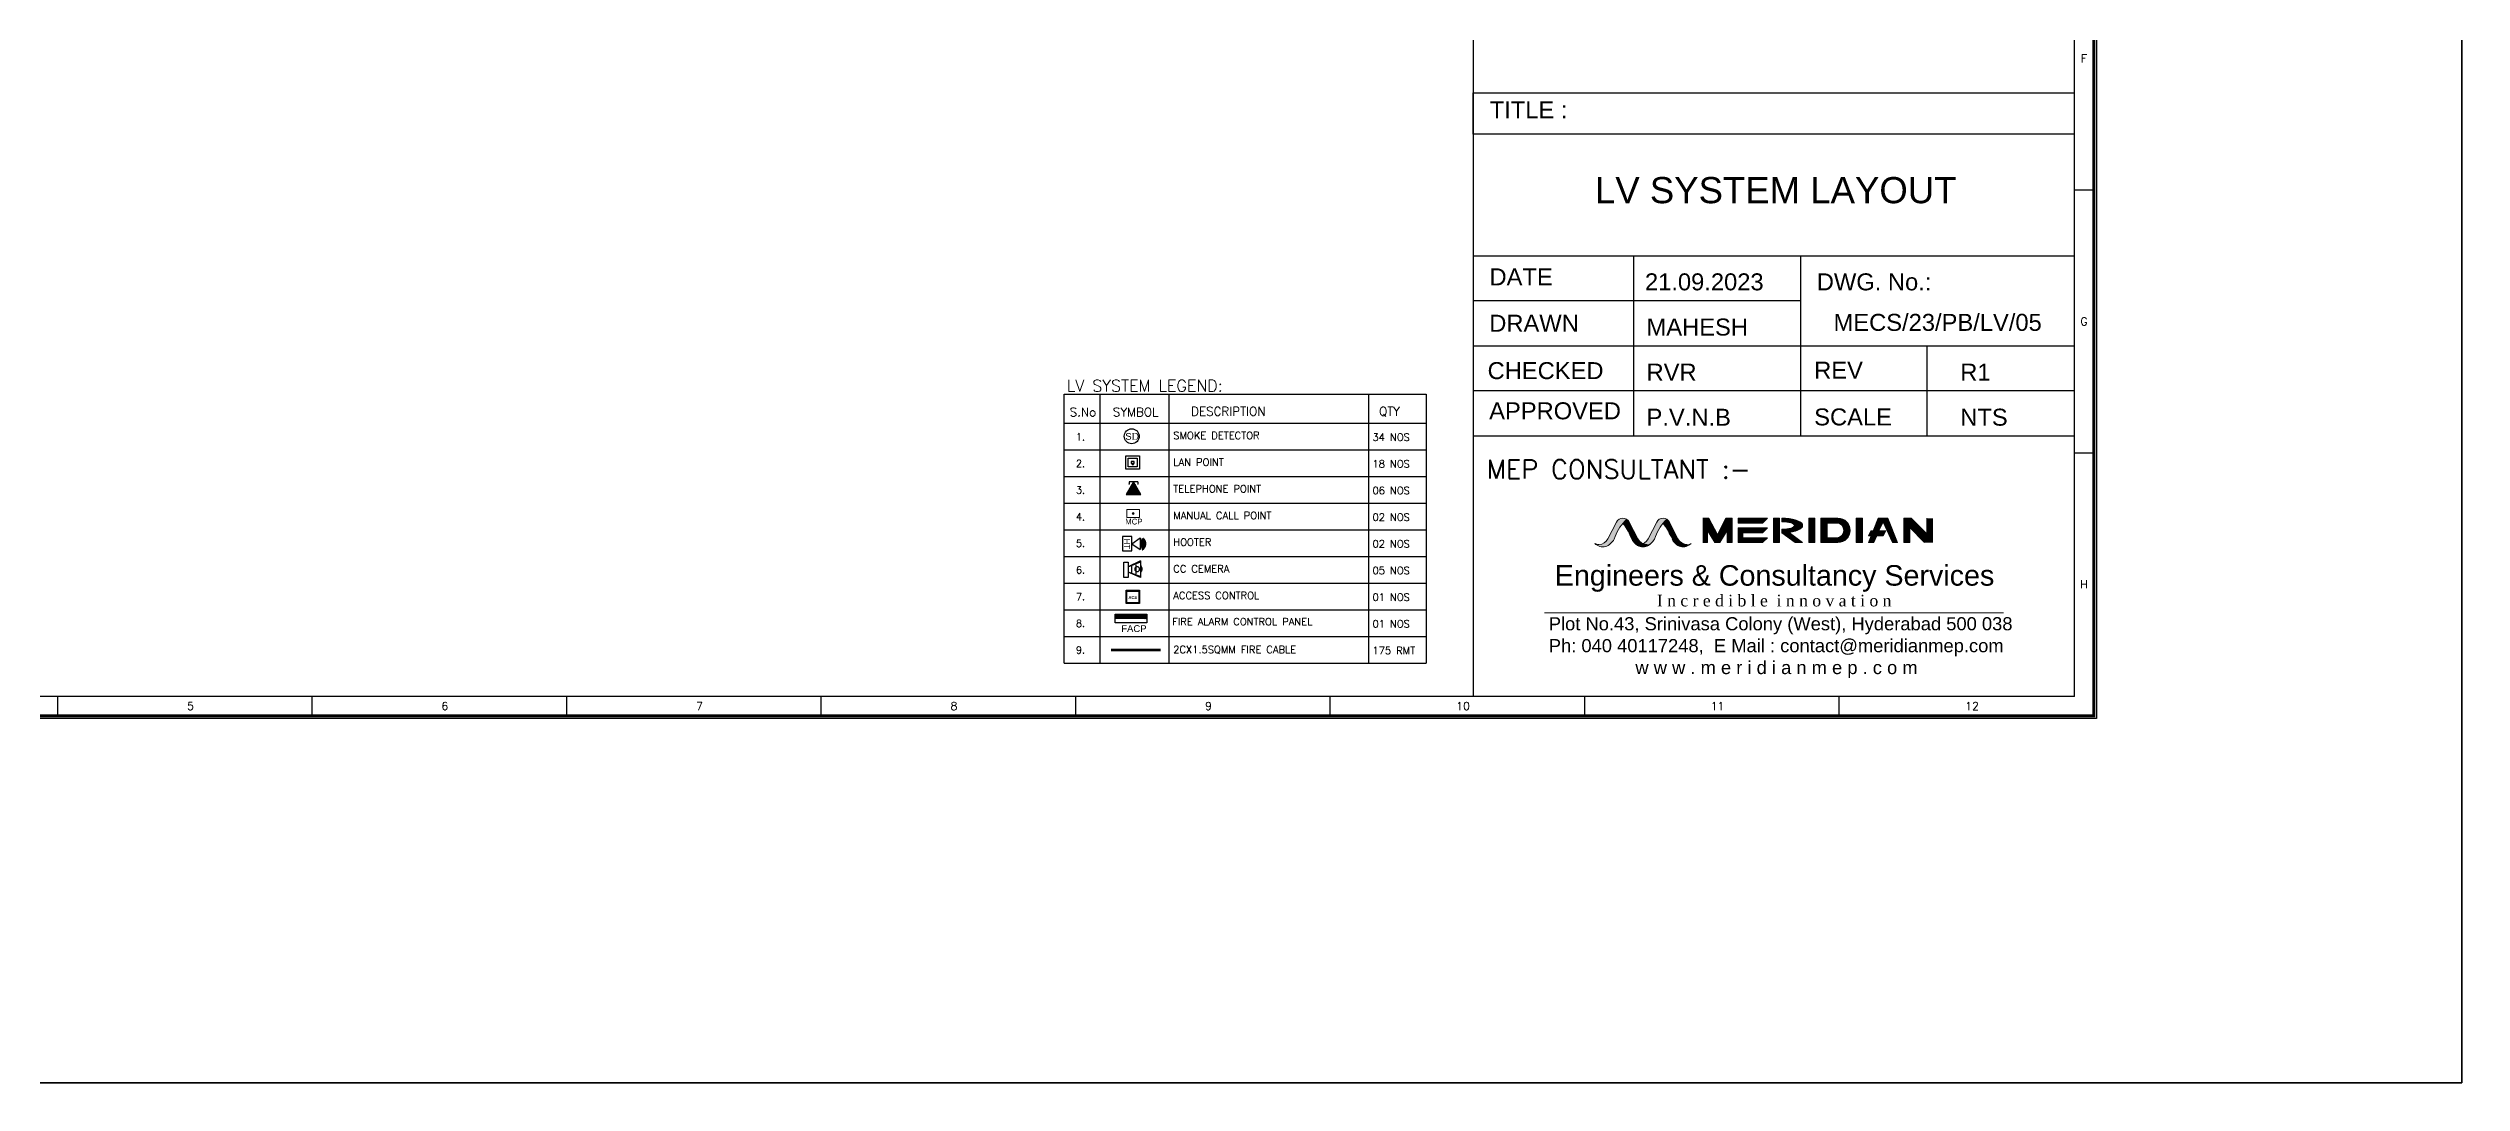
# Model space of a CAD drawing. Header units: millimetres. Extents: x 1327414 to 2139344, y -346496 to -91575.
# Drawn here: x 1819311 to 1860820, y -224422 to -206640 of the extents above; entities that cross this region are included whole.
import ezdxf
from ezdxf.enums import TextEntityAlignment as Align

# ---------------------------------------------------------------- set-up
doc = ezdxf.new("R2010")
doc.units = ezdxf.units.MM
doc.header["$LTSCALE"] = 600
doc.header["$MEASUREMENT"] = 0
for name, pattern in [('ACAD_ISO04W100', [30, 24, -3, 0, -3]), ('CONTINU', [0]), ('DASHED2', [0.375, 0.25, -0.125]), ('Hidden 2mm', [3, 2, -0.9999999999999999])]:
    doc.linetypes.add(name, pattern=pattern)
for name, color, linetype, lineweight in [('AHU-N Ducting', 30, 'Continuous', 0), ('axes', 40, 'ACAD_ISO04W100', 25), ('FA-BELOW SMOKE DERECTOR', 1, 'Continuous', 25), ('FA-FIRE ALARM CONTROL PANEL', 3, 'Continuous', 5), ('FA-FIRE ALARM CONTROL PANEL @ 500', 3, 'Continuous', 5), ('FA-MNUAL CALL POINT', 10, 'Continuous', 20), ('FA-MNUAL CALL POINT @ 1', 10, 'Continuous', 20), ('FA-ZONE-1 CABLE', 6, 'Continuous', 15), ('FURNITURE WALL', 8, 'Continuous', 0), ('P-Wall', 8, 'Continuous', 35)]:
    doc.layers.add(name, color=color, linetype=linetype, lineweight=lineweight)
doc.layers.add('AREA', color=193, linetype='Continuous', plot=False)
for name, color, linetype in [('ELE 6A SOCKET', 1, 'Continuous'), ('ELE-LIGHTING WIRRING', 7, 'Continuous'), ('ELE-TEL POINT', 4, 'Continuous'), ('ELE.LAN POINT', 3, 'Continuous'), ('FA-ELECTRONIC HOOTER', 6, 'Continuous'), ('LV-ACS', 30, 'Continuous'), ('LV.CC CEMARA', 66, 'Continuous'), ('TITLE', 7, 'Continuous')]:
    doc.layers.add(name, color=color, linetype=linetype)
doc.styles.add('ARIAL', font='arial.ttf')
doc.styles.add('IRFAN', font='romans.shx')
doc.styles.add('PDF Times New Roman', font='times.ttf')
doc.styles.add('ROMANS', font='romans.shx')
doc.styles.get("Standard").update_dxf_attribs({"font": 'stylu.ttf'})

# ---------------------------------------------------------------- blocks, each defined once
blk = doc.blocks.new('A$C66962185')
at = {"layer": 'TITLE'}
for q in [(360.7044688029871, -140930.6600881589), (2.142495829925183, -141176.0335827269)]:
    blk.add_line((360.7044688029871, -141176.0335827269), q, dxfattribs=at)
at = {"layer": 'TITLE', "color": 7}
for p, q in [((363, -141115.8379746834), (360.7044688029871, -141115.8379746834)), ((363, -141147.0835443037), (360.7044688029871, -141147.0835443037))]:
    blk.add_line(p, q, dxfattribs=at)
at = {"layer": 'TITLE', "color": 0}
for p, q in [((120.8979764219404, -141178.3291139239), (120.8979764219404, -141176.0335827269)), ((151.1607293692041, -141178.3291139239), (151.1607293692041, -141176.0335827269)), ((181.4234823164561, -141178.3291139239), (181.4234823164561, -141176.0335827269)), ((211.6862352637189, -141178.3291139239), (211.6862352637189, -141176.0335827269)), ((241.9489882109702, -141178.3291139239), (241.9489882109702, -141176.0335827269)), ((272.211741158233, -141178.3291139239), (272.211741158233, -141176.0335827269)), ((302.4744941054859, -141178.3291139239), (302.4744941054859, -141176.0335827269)), ((332.7372470527388, -141178.3291139239), (332.7372470527388, -141176.0335827269))]:
    blk.add_line(p, q, dxfattribs=at)
at = {"layer": 'TITLE', "color": 7, "const_width": 0.3550222037433294}
blk.add_lwpolyline([(363, -140928.3645569619), (363, -141178.3291139239), (0, -141178.3291139239), (0, -140928.3645569619)], close=True, dxfattribs=at)
at = {"layer": 'TITLE', "color": 7, "style": 'ROMANS'}
for s, p in [('F', (361.8279625197122, -141100.1904474917)), ('G', (361.8279625197122, -141131.436017112)), ('H', (361.8279625197122, -141162.6815867322))]:
    blk.add_text(s, height=0.9515322989103907, dxfattribs=at).set_placement(p, align=Align.MIDDLE)
at = {"layer": 'TITLE', "color": 0, "style": 'ROMANS'}
for s, p in [('5', (136.6746199735769, -141177.1468621627)), ('6', (166.9373729208397, -141177.1468621627)), ('7', (197.2001258680918, -141177.1468621627)), ('8', (227.4628788153447, -141177.1468621627)), ('9', (257.7256317626059, -141177.1468621627)), ('10', (287.9883847098687, -141177.1468621627)), ('11', (318.2511376571216, -141177.1468621627)), ('12', (348.5138906043745, -141177.1468621627))]:
    blk.add_text(s, height=0.9515322989103907, dxfattribs=at).set_placement(p, align=Align.MIDDLE)
blk = doc.blocks.new('MECS')
at = {"layer": 'AHU-N Ducting', "lineweight": 0}
for color, points in [(160, [(0.5134121462452396, 0.9090535810691411, -0.2553419212210949), (0.5145768996701445, 0.912287291370199, -0.04684726477479713), (0.5216573496010881, 0.9294547023055619, -0.0266540477767965), (0.5336342063745128, 0.9523017867876555, -0.06718534236503344), (0.5556565003610188, 0.9834757225398514, -0.02764109542233903), (0.5738745622465666, 1.003062886091293), (0.5766256133007953, 1.006020680794153, 0.1721363590096927), (0.5505140324168423, 1.011612092831704, 0.2473140975325899), (0.5199152673609156, 0.990002997602848), (0.4721895616269332, 0.8959762340672447, -0.01800133279282137), (0.4702329186293511, 0.8924425501871536, -0.0319182612438929), (0.4661593275680615, 0.8865579408482758, -0.1070633264031905), (0.4578792062891825, 0.878103115775042, -0.06872213656597184), (0.4448145115283366, 0.8700396566532579, -0.1100815216467921), (0.4328884929311516, 0.8662964673627914, -0.04816773781383483), (0.4221518354338086, 0.8652597410154012, -0.2553419212163173), (0.4220358712937212, 0.8652596211915509, -0.1055217205860978), (0.4103804133107057, 0.8664834367568037, -0.05287384099970888), (0.3991274403419439, 0.8701487347559893, 0.0505486080439634), (0.4093426809361326, 0.8618595423592463, 0.1587901785350478), (0.4483361824497781, 0.8512470793146013, 0.02557253404743324), (0.4549705379184891, 0.8519151542827459, 0.05690113489080228), (0.4703863626932994, 0.8580222609840502, 0.0761280745923816), (0.4928284065502248, 0.8754018488679505, 0.05635508372328828), (0.5070302214118503, 0.8948318576810209)]), (150, [(0.5738745622465666, 1.003062886091293), (0.5556565003610187, 0.9834757225398514, -0.08871706839119002), (0.5985678696283647, 0.909053581069051), (0.606061486380822, 0.89483185768066, 0.0908047400681293), (0.6258840872999482, 0.8691652436534564, 0.09462166198594976), (0.6465687088664405, 0.8652597410154012, 0.09762620718751994), (0.6678649370783271, 0.8694578930597028, -0.1798615287096684), (0.6391234390957357, 0.8959762340672447), (0.5913977333575124, 0.9900029976114197, 0.1368225701357631), (0.5768519750966854, 1.005880687949675, 0.004232813224578386)]), (160, [(0.7385117872205167, 0.909053581069051, -0.2553419212210942), (0.7396765406437975, 0.9122872913701989, -0.04684726481615809), (0.7467569905745608, 0.9294547023055619, -0.02665404768153145), (0.7587338473479852, 0.9523017867876555, -0.06718534234561138), (0.7807561413347619, 0.9834757225398514, -0.02764109536567368), (0.7989742032197685, 1.003062886091293), (0.8017252542742679, 1.006020680794153, 0.1721363590409367), (0.7756136733902246, 1.011612092831704, 0.2473140974765855), (0.745014908334659, 0.990002997602848), (0.6972892026003155, 0.8959762340672448, -0.01800133322272931), (0.6953325596030944, 0.8924425501871536, -0.03191826041987842), (0.6912589685412633, 0.8865579408482758, -0.1070633264490754), (0.682978847262655, 0.878103115775042, -0.06872213649296112), (0.6699141525020799, 0.8700396566532579, -0.1100815216296278), (0.6579881339048046, 0.8662964673627914, -0.04816773779806645), (0.6472514764075519, 0.8652597410154012, -0.255341921221943), (0.6471355122674645, 0.8652596211915509, -0.1055217205828272), (0.6354800542840878, 0.8664834367568037, -0.05287384108011227), (0.6242270813156874, 0.8701487347559893, 0.05054860803605642), (0.6344423219093345, 0.8618595423592463, 0.1587901785338139), (0.6734358234232507, 0.8512470793146013, 0.02557253404859524), (0.6800701788916007, 0.8519151542827459, 0.05690113471568396), (0.6954860036670426, 0.8580222609840502, 0.07612807450989625), (0.717928047523968, 0.8754018488679502, 0.05635508364209714), (0.7321298623846912, 0.8948318576810209)]), (150, [(0.7989742032197685, 1.003062886091293), (0.7807561413347619, 0.9834757225398514, -0.08282162458354507), (0.824217065318585, 0.9090771159288699), (0.8311611273545652, 0.89483185768066, 0.09080474013754147), (0.8509837282734207, 0.8691652436534564, 0.09462166197700475), (0.8716683498401837, 0.8652597410154012, 0.09762620721910173), (0.892964578051529, 0.8694578930597028, -0.1798615287170576), (0.8642230800689376, 0.8959762340672447), (0.8164973743309851, 0.9900029976114196, 0.1368225702393618), (0.8019516160670905, 1.005880687950846, 0.004232813225302674)]), (1, [(1.030236444528139, 0.9438043992806316), (1.071119814834754, 0.8756654487700585), (1.098384609470751, 0.8756654487700585), (1.139267979777095, 0.9438043992806316), (1.139267979777095, 0.8756654487700585), (1.166523559981414, 0.8756654487700585), (1.166523559981414, 1.011943349791295), (1.132454084726353, 1.011943349791295), (1.085966086906956, 0.9199812081284943), (1.037050339579422, 1.011943349791295), (1.002980864324091, 1.011943349791295), (1.002980864324091, 0.8756654487700585), (1.030236444528139, 0.8756654487700585)]), (251, [(1.200593035236746, 1.011943349791295), (1.200593035236746, 0.9846877695869755), (1.336870936257982, 0.9846877695869755), (1.364126516462392, 1.011943349791295)]), (251, [(1.200593035236746, 0.9574321893827462), (1.200593035236746, 0.8756654487700585), (1.336870936257982, 0.8756654487700585), (1.364126516462392, 0.9029210289742877), (1.227848615441156, 0.9029210289742877), (1.227848615441156, 0.930176609178517), (1.336870936257982, 0.930176609178517), (1.364126516462392, 0.9574321893827462)]), (251, [(1.398195991717182, 0.8756654487700585), (1.432265466973055, 0.8756654487700585), (1.432265466973055, 1.011943349791295), (1.398195991717182, 1.011943349791295)]), (251, [(1.629868423453673, 1.011943349791295), (1.59579894819807, 1.011943349791295), (1.59579894819807, 0.8756654487700585), (1.629868423453673, 0.8756654487700585)]), (251, [(1.895610330445043, 1.011943349791295), (1.861540855189982, 1.011943349791295), (1.861540855189982, 0.8756654487700585), (1.895610330445043, 0.8756654487700585)]), (251, [(2.011446546313153, 0.99036134481426), (2.063858128663246, 0.8756654487700585), (2.093213286926021, 0.8756654487700585), (2.038702126517292, 1.011943349791295), (1.984190966108743, 1.011943349791295), (1.955601567173546, 0.9404698524534832), (1.988648066588688, 0.9404698524534832)]), (251, [(2.161352237436324, 0.9589543396937112), (2.243118978049192, 0.8756654487700585), (2.290816243406638, 0.8756654487700585), (2.290816243406638, 1.011943349791295), (2.256746768151036, 1.011943349791295), (2.256746768151036, 0.9240548263224531), (2.168166132487245, 1.011943349791295), (2.127282762180992, 1.011943349791295), (2.127282762180992, 0.8756654487700585), (2.161352237436324, 0.8756654487700585)]), (160, [(0.6891611652876872, 0.8652597410154012, -0.0976262072296877), (0.6678649370783271, 0.869457893059793, -0.09762620719819055), (0.6465687088664405, 0.8652597410154012, -0.09462166198179565), (0.6258840872999482, 0.8691652436534564, 0.08724935658190835), (0.6523345167657667, 0.8526558393570214, 0.254459848768571), (0.7121855603806347, 0.8701487347559893, -0.1060441435256518)]), (150, [(0.9142608062611598, 0.8652597410154012, -0.09762620721835909), (0.892964578051529, 0.8694578930597028, -0.09762620723901515), (0.8716683498401837, 0.8652597410154012, -0.09462166196312137), (0.85098372827315, 0.8691652436534564, 0.08724935651290076), (0.8774341577386077, 0.8526558393570214, 0.2544598487684749), (0.9372852013538366, 0.8701487347559893, -0.1060441435228862)]), (251, [(2.011446546313153, 0.9132142722493442), (2.027431130986065, 0.9404698524534832), (1.94330759580249, 0.9404698524534832), (1.929679805700646, 0.9132142722493442)]), (251, [(1.976193322036766, 0.9132142722493442), (1.944699335091728, 0.9132142722493442), (1.929679805700646, 0.8756654487700585), (1.95903496396306, 0.8756654487699682)])]:
    blk.add_hatch(color=color, dxfattribs=at).paths.add_polyline_path(points)
h = blk.add_hatch(color=251, dxfattribs=at)
edge = h.paths.add_edge_path()
edge.add_ellipse((1.445893257074899, 0.9710599794848609), major_axis=(-0.1158362158680351, 0), ratio=0.3529411764705883, start_angle=110.1798157566864, end_angle=270)
edge.add_line((1.445893257074899, 1.011943349791295), (1.445893257074899, 0.9915016646380779))
edge.add_ellipse((1.445893257074899, 0.9710599794848609), major_axis=(-0.07012065025681041, 0), ratio=0.2915216142222994, start_angle=90, end_angle=270, ccw=False)
edge.add_line((1.445893257074899, 0.9506182943317341), (1.445893257074899, 0.930176609178517))
edge.add_line((1.445893257074899, 0.930176609178517), (1.518865497210324, 0.8756654487699682))
edge.add_line((1.518865497210324, 0.8756654487700585), (1.561729472942829, 0.8756654487700585))
edge.add_line((1.561729472943099, 0.8756654487700585), (1.485852994268342, 0.9326862509446157))
h = blk.add_hatch(color=251, dxfattribs=at)
h.paths.add_polyline_path([(1.663937898709004, 0.8756654487700585), (1.759332429423987, 0.8756654487700586, 1.000000000016551), (1.759332429423987, 1.011943349791295), (1.663937898709004, 1.011943349791295)])
h.paths.add_polyline_path([(1.698007373964065, 0.9846877695869755), (1.751107687934599, 0.9846877695869753, -0.9999999999691073), (1.751107687934599, 0.9029210289742877), (1.698007373964065, 0.9029210289742877)], flags=16)
at = {"layer": 'AHU-N Ducting', "color": 160, "lineweight": 0}
for p, q in [((0.4721895616269332, 0.8959762340671544, -0.004746985392664118), (0.5199152673651564, 0.9900029976114196, -0.004746985392664118)), ((0.6972892026003155, 0.8959762340671544, -0.004746985392664118), (0.7450149083391703, 0.9900029976114196, -0.004746985392664118)), ((0.5070302214118503, 0.8948318576810209, -0.004746985392664118), (0.5134121462455102, 0.909053581069051, -0.004746985392664118)), ((0.7321298623846912, 0.8948318576810209, -0.004746985392664118), (0.7385117872186219, 0.909053581069051, -0.004746985392664118))]:
    blk.add_line(p, q, dxfattribs=at)
at = {"layer": 'AHU-N Ducting', "color": 150, "lineweight": 0}
for p, q in [((0.6391234390957357, 0.8959762340671544, -0.004746985392664118), (0.5913977333575124, 0.9900029976114196, -0.004746985392664118)), ((0.8642230800689376, 0.8959762340671544, -0.004746985392664118), (0.8164973743309851, 0.9900029976114196, -0.004746985392664118)), ((0.6060614863808219, 0.8948318576810209, -0.004746985392664118), (0.5985678696283647, 0.909053581069051, -0.004746985392664118))]:
    blk.add_line(p, q, dxfattribs=at)
at = {"layer": 'AHU-N Ducting', "color": 1, "lineweight": 0}
for p, q in [((1.002980864324091, 1.011943349791205, -0.004746985392664118), (1.037050339579422, 1.011943349791205, -0.004746985392664118)), ((1.037050339579422, 1.011943349791205, -0.004746985392664118), (1.085966086906956, 0.919981208128404, -0.004746985392664118)), ((1.132454084726353, 1.011943349791205, -0.004746985392664118), (1.085966086906956, 0.919981208128404, -0.004746985392664118)), ((1.166523559981414, 1.011943349791205, -0.004746985392664118), (1.132454084726353, 1.011943349791205, -0.004746985392664118)), ((1.134267582426063, 1.011943349791205, -0.004746985392664118), (1.161523162629841, 1.011943349791205, -0.004746985392664118)), ((1.166523559981414, 0.8756654487700585, -0.004746985392664118), (1.166523559981414, 1.011943349791205, -0.004746985392664118)), ((1.030236444528139, 0.8756654487700585, -0.004746985392664118), (1.002980864324091, 0.8756654487700585, -0.004746985392664118)), ((1.030236444528139, 0.9438043992806316, -0.004746985392664118), (1.071119814834754, 0.8756654487700585, -0.004746985392664118)), ((1.030236444528139, 0.8756654487700585, -0.004746985392664118), (1.030236444528139, 0.9438043992806316, -0.004746985392664118)), ((1.030236444528139, 0.8756654487700585, -0.004746985392664118), (1.030236444528139, 0.9438043992806316, -0.004746985392664118)), ((1.071119814834754, 0.8756654487700585, -0.004746985392664118), (1.098384609470751, 0.8756654487700585, -0.004746985392664118)), ((1.139267979777095, 0.9438043992806316, -0.004746985392664118), (1.098384609470751, 0.8756654487700585, -0.004746985392664118)), ((1.139267979777095, 0.8756654487700585, -0.004746985392664118), (1.139267979777095, 0.9438043992806316, -0.004746985392664118)), ((1.139267979777095, 0.8756654487700585, -0.004746985392664118), (1.139267979777095, 0.9438043992806316, -0.004746985392664118)), ((1.139267979777095, 0.8756654487700585, -0.004746985392664118), (1.166523559981414, 0.8756654487700585, -0.004746985392664118))]:
    blk.add_line(p, q, dxfattribs=at)
at = {"layer": 'AHU-N Ducting', "color": 251, "lineweight": 0}
for p, q in [((1.200593035236746, 1.011943349791205, -0.004746985392664118), (1.364126516462392, 1.011943349791205, -0.004746985392664118)), ((1.200593035236746, 0.9846877695869755, -0.004746985392664118), (1.200593035236746, 1.011943349791205, -0.004746985392664118)), ((1.200593035236746, 0.9846877695869755, -0.004746985392664118), (1.336870936257982, 0.9846877695869755, -0.004746985392664118)), ((1.200593035236746, 0.9574321893827462, -0.004746985392664118), (1.364126516462392, 0.9574321893827462, -0.004746985392664118)), ((1.200593035236746, 0.8756654487700585, -0.004746985392664118), (1.200593035236746, 0.9574321893827462, -0.004746985392664118)), ((1.336870936257982, 0.9846877695869755, -0.004746985392664118), (1.364126516462392, 1.011943349791205, -0.004746985392664118)), ((1.336870936257982, 0.930176609178517, -0.004746985392664118), (1.364126516462392, 0.9574321893827462, -0.004746985392664118)), ((1.398195991717182, 1.011943349791205, -0.004746985392664118), (1.432265466973055, 1.011943349791205, -0.004746985392664118)), ((1.398195991717182, 1.011943349791205, -0.004746985392664118), (1.398195991717182, 0.8756654487700585, -0.004746985392664118)), ((1.432265466973055, 1.011943349791205, -0.004746985392664118), (1.432265466973055, 0.8756654487700585, -0.004746985392664118)), ((1.445893257074899, 1.011943349791205, -0.004746985392664118), (1.445893257074899, 0.9915016646380779, -0.004746985392664118)), ((1.445893257074899, 0.930176609178517, -0.004746985392664118), (1.445893257074899, 0.9506182943317341, -0.004746985392664118)), ((1.59579894819807, 1.011943349791205, -0.004746985392664118), (1.629868423453673, 1.011943349791205, -0.004746985392664118)), ((1.59579894819807, 0.8756654487700585, -0.004746985392664118), (1.59579894819807, 1.011943349791205, -0.004746985392664118)), ((1.629868423453673, 1.011943349791205, -0.004746985392664118), (1.629868423453673, 0.8756654487700585, -0.004746985392664118)), ((1.663937898709004, 1.011943349791205, -0.004746985392664118), (1.759332429423987, 1.011943349791205, -0.004746985392664118)), ((1.663937898709004, 1.011943349791205, -0.004746985392664118), (1.663937898709004, 0.8756654487700585, -0.004746985392664118)), ((1.698007373964065, 0.9846877695869755, -0.004746985392664118), (1.751107687934599, 0.9846877695869755, -0.004746985392664118)), ((1.698007373964065, 0.9846877695869755, -0.004746985392664118), (1.698007373964065, 0.9029210289742877, -0.004746985392664118)), ((1.861540855189982, 1.011943349791205, -0.004746985392664118), (1.895610330445043, 1.011943349791205, -0.004746985392664118)), ((1.861540855189982, 0.8756654487700585, -0.004746985392664118), (1.861540855189982, 1.011943349791205, -0.004746985392664118)), ((1.895610330445043, 1.011943349791205, -0.004746985392664118), (1.895610330445043, 0.8756654487700585, -0.004746985392664118)), ((1.955601567173546, 0.9404698524534832, -0.004746985392664118), (1.984190966108743, 1.011943349791205, -0.004746985392664118)), ((1.984190966108743, 1.011943349791205, -0.004746985392664118), (2.038702126517292, 1.011943349791205, -0.004746985392664118)), ((1.988648066588688, 0.9404698524534832, -0.004746985392664118), (2.011446546313153, 0.9903613448141697, -0.004746985392664118)), ((2.063858128663246, 0.8756654487700585, -0.004746985392664118), (2.011446546313153, 0.9903613448141697, -0.004746985392664118)), ((2.093213286926021, 0.8756654487700585, -0.004746985392664118), (2.038702126517292, 1.011943349791205, -0.004746985392664118)), ((2.127282762180992, 1.011943349791205, -0.004746985392664118), (2.168166132487245, 1.011943349791205, -0.004746985392664118)), ((2.127282762180992, 0.8756654487700585, -0.004746985392664118), (2.127282762180992, 1.011943349791205, -0.004746985392664118)), ((2.243118978049192, 0.8756654487700585, -0.004746985392664118), (2.161352237436324, 0.9589543396937112, -0.004746985392664118)), ((2.161352237436324, 0.8756654487700585, -0.004746985392664118), (2.161352237436324, 0.9589543396937112, -0.004746985392664118)), ((2.168166132487245, 1.011943349791205, -0.004746985392664118), (2.256746768151036, 0.9240548263223628, -0.004746985392664118)), ((2.256746768151036, 0.9240548263223628, -0.004746985392664118), (2.256746768151036, 1.011943349791205, -0.004746985392664118)), ((1.200593035236746, 0.8756654487700585, -0.004746985392664118), (1.336870936257982, 0.8756654487700585, -0.004746985392664118)), ((1.227848615441156, 0.930176609178517, -0.004746985392664118), (1.336870936257982, 0.930176609178517, -0.004746985392664118)), ((1.227848615441156, 0.9029210289742877, -0.004746985392664118), (1.227848615441156, 0.930176609178517, -0.004746985392664118)), ((1.227848615441156, 0.9029210289742877, -0.004746985392664118), (1.364126516462392, 0.9029210289742877, -0.004746985392664118)), ((1.336870936257982, 0.8756654487700585, -0.004746985392664118), (1.364126516462392, 0.9029210289742877, -0.004746985392664118)), ((1.398195991717182, 0.8756654487700585, -0.004746985392664118), (1.432265466973055, 0.8756654487700585, -0.004746985392664118)), ((1.445893257074899, 0.930176609178517, -0.004746985392664118), (1.518865497210324, 0.8756654487700585, -0.004746985392664118)), ((1.485852994268342, 0.9326862509445254, -0.004746985392664118), (1.561729472943099, 0.8756654487700585, -0.004746985392664118)), ((1.518865497210324, 0.8756654487700585, -0.004746985392664118), (1.561729472943099, 0.8756654487700585, -0.004746985392664118)), ((1.59579894819807, 0.8756654487700585, -0.004746985392664118), (1.629868423453673, 0.8756654487700585, -0.004746985392664118)), ((1.663937898709004, 0.8756654487700585, -0.004746985392664118), (1.759332429423987, 0.8756654487700585, -0.004746985392664118)), ((1.698007373964065, 0.9029210289742877, -0.004746985392664118), (1.751107687934599, 0.9029210289742877, -0.004746985392664118)), ((1.861540855189982, 0.8756654487700585, -0.004746985392664118), (1.895610330445043, 0.8756654487700585, -0.004746985392664118)), ((1.929679805700646, 0.913214272249254, -0.004746985392664118), (1.94330759580249, 0.9404698524534832, -0.004746985392664118)), ((2.011446546313153, 0.913214272249254, -0.004746985392664118), (1.929679805700646, 0.913214272249254, -0.004746985392664118)), ((1.929679805700646, 0.8756654487700585, -0.004746985392664118), (1.944699335091728, 0.913214272249254, -0.004746985392664118)), ((1.95903496396306, 0.8756654487700585, -0.004746985392664118), (1.929679805700646, 0.8756654487700585, -0.004746985392664118)), ((2.027431130986065, 0.9404698524534832, -0.004746985392664118), (1.94330759580249, 0.9404698524534832, -0.004746985392664118)), ((1.95903496396306, 0.8756654487700585, -0.004746985392664118), (1.976193322036766, 0.913214272249254, -0.004746985392664118)), ((2.027431130986065, 0.9404698524534832, -0.004746985392664118), (2.011446546313153, 0.913214272249254, -0.004746985392664118)), ((2.063858128663246, 0.8756654487700585, -0.004746985392664118), (2.093213286926021, 0.8756654487700585, -0.004746985392664118)), ((2.127282762180992, 0.8756654487700585, -0.004746985392664118), (2.161352237436324, 0.8756654487700585, -0.004746985392664118))]:
    blk.add_line(p, q, dxfattribs=at)
at = {"layer": 'AHU-N Ducting', "color": 251, "lineweight": 0, "ltscale": 0.85}
blk.add_line((0.1165964656020151, 0.4833313661174543, -0.006142948281450891), (2.68551955399356, 0.4833313661174543, -0.006142948281450891), dxfattribs=at)
at = {"layer": 'AHU-N Ducting', "color": 160, "lineweight": 0}
for centre, radius, start, end in [((0.7417863587136924, 0.8286218616061071, -0.004746985392664118), 0.2421240227987888, 132.9373247437187, 160.5981108453346), ((0.5556565003610187, 0.9718616141967287, -0.004746985392664118), 0.04008173559447583, 90, 153.0887549731676), ((0.5556565003610187, 0.9718616141967287, -0.004746985392664118), 0.04008173559447583, 26.91124502665905, 90), ((0.9668859996868943, 0.8286218616061071, -0.004746985392664118), 0.2421240227987888, 132.9373247436885, 160.5981108453417), ((0.7807561413347619, 0.9718616141967287, -0.004746985392664118), 0.04008173559447583, 90, 153.0887549740909), ((0.7807561413347619, 0.9718616141967287, -0.004746985392664118), 0.04008173559447583, 26.9112450267741, 90), ((0.4451264544360147, 0.9163969157858594, -0.004746985392664118), 0.06522885516514892, 225.1547600332335, 282.2607170516237), ((0.4220358712937212, 0.9213740510237451, -0.004746985392664118), 0.05611442983226616, 245.9053689520779, 270.1184055559717), ((0.4221518354329064, 0.9213741708475954, -0.004746985392664118), 0.05611442983226616, 270, 333.0887549734891), ((0.4248646360879693, 0.9399832544318715, -0.004746985392664118), 0.0937541041238935, 291.3377566141106, 331.210451532663), ((0.6860544255190815, 0.9361233508373039, -0.004746985392664118), 0.09002142922125515, 207.3022954123794, 248.0018617736689), ((0.670226095409397, 0.9163969157858594, -0.004746985392664118), 0.06522885516514892, 225.1547600329532, 282.2607170509705), ((0.6471355122674645, 0.9213740510237451, -0.004746985392664118), 0.05611442983226616, 245.9053689516664, 270.1184055552347), ((0.6472514764061083, 0.9213741708475954, -0.004746985392664118), 0.05611442983226616, 270, 333.0887549734892), ((0.6661865462871954, 0.9163969157858594, -0.004746985392664118), 0.06522885516514892, 257.8079966377897, 314.8452399662061), ((0.6890452011507577, 0.9213740510237451, -0.004746985392664118), 0.05611442983226616, 245.9053689520779, 270.1184055559717), ((0.6499642770614419, 0.9399832544318715, -0.004746985392664118), 0.0937541041238935, 291.3377566141106, 331.2104515326365)]:
    blk.add_arc(centre, radius, start, end, dxfattribs=at)
at = {"layer": 'AHU-N Ducting', "color": 150, "lineweight": 0}
for centre, radius, start, end in [((0.3690451605166651, 0.8262944286522125, -0.004746985392664118), 0.2439871949649071, 19.82781570482793, 40.10717689340409), ((0.5794150909876963, 0.815966263139685, -0.004746985392664118), 0.2619115070846747, 20.82439840783155, 39.75939779118104), ((0.6464527447271652, 0.9213740510237451, -0.004746985392664118), 0.05611442983226616, 248.4970917656522, 270.1184055559715), ((0.6891611652900331, 0.9252262753390927, -0.004746985392664118), 0.0599665343237634, 206.9112450265108, 270), ((0.6891611652900331, 0.9213741708475954, -0.004746985392664118), 0.05611442983226616, 206.9112450267169, 270), ((0.6891611652900331, 0.9213741708475954, -0.004746985392664118), 0.05611442983226616, 206.9112450267169, 270), ((0.6465687088664405, 0.9213741708475954, -0.004746985392664118), 0.05611442983226616, 270, 292.3036001438938), ((0.9111540664921931, 0.9361233508373039, -0.004746985392664118), 0.09002142922125515, 207.3022954123795, 248.0018617736689), ((0.8715523857009084, 0.9213740510237451, -0.004746985392664118), 0.05611442983226616, 248.4970917649847, 270.1184055553267), ((0.9142608062634155, 0.9213741708475954, -0.004746985392664118), 0.05611442983226616, 206.9112450265108, 270), ((0.8716683498392815, 0.9213741708475954, -0.004746985392664118), 0.05611442983226616, 270, 292.3036001446803), ((0.8912861872601268, 0.9163969157858594, -0.004746985392664118), 0.06522885516514892, 257.7392829491069, 314.8452399670468), ((0.9141448421242304, 0.9213740510237451, -0.004746985392664118), 0.05611442983226616, 245.9053689520778, 270.1184055558794)]:
    blk.add_arc(centre, radius, start, end, dxfattribs=at)
at = {"layer": 'AHU-N Ducting', "color": 251, "lineweight": 0}
for centre, radius in [((1.751107687934599, 0.9438043992806316, -0.004746985392664118), 0.04088337030636534), ((1.759332429423987, 0.9438043992806316, -0.004746985392664118), 0.0681389505106089)]:
    blk.add_arc(centre, radius, 270, 90, dxfattribs=at)
for major_axis, ratio, start_param in [((-0.1158362158680351, 0), 0.3529411764705883, 1.923000554194905), ((-0.07012065025681041, 0), 0.2915216142222994, 1.570796326794897)]:
    blk.add_ellipse((1.445893257074899, 0.9710599794848609, -0.004746985392664118), major_axis=major_axis, ratio=ratio, start_param=start_param, end_param=4.71238898038469, dxfattribs=at)
at = {"layer": 'AHU-N Ducting', "color": 251, "lineweight": 0, "attachment_point": 1, "style": 'ARIAL'}
for s, insert, char_height, width in [('{\\C1;Engineers & Consultancy Services \\P}', (0.1749155116136762, 0.7493232539108021, -0.01458950216844587), 0.11475, 24.25437425909253), ('{\\C252;Plot No.43, Srinivasa Colony (West), Hyderabad 500 038\\PPh: 040 40117248,  E Mail : contact@meridianmep.com\\P                 w w w . m e r i d i a n m e p . c o m }', (0.14136276644183, 0.4583226879356062, -0.006142948281450891), 0.07344, 2.63264250269352)]:
    blk.add_mtext(s, dxfattribs=dict(at, insert=insert, char_height=char_height, width=width))
at = {"layer": 'AHU-N Ducting', "color": 251, "lineweight": 0, "ltscale": 0.85, "insert": (1.402428089641869, 0.5507002547054753, -0.005528653453305802), "char_height": 0.0651762882177883, "attachment_point": 5, "line_spacing_factor": 0.6, "style": 'ARIAL'}
blk.add_mtext('{\\FBatang|c0;\\C5;I n c r e d i b l e  i n n o v a t i o n\\P}', dxfattribs=at)
blk = doc.blocks.new('CC CEMARA')
at = {"layer": 'LV.CC CEMARA', "linetype": 'ByBlock'}
for p, q in [((94.46251504224256, -242.415089957909), (18.62957814503989, -67.0943982420522)), ((18.62957814503989, -67.0943982420522), (104.1973726005508, -230.624335005873)), ((46.74365773457794, -104.4754584725752), (105.3126218521993, -34.88648946363901)), ((239.6186408663575, -66.60354884771823), (64.72645494681865, -12.17058189840191)), ((232.1129528157517, -75.69435762808644), (64.72645494681865, -12.17058189840191)), ((81.33825720324921, -159.1077273346436), (162.7612330057004, -62.36466511712842)), ((94.46251504224256, -242.415089957909), (239.6186408663575, -66.60354884771823))]:
    blk.add_line(p, q, dxfattribs=at)
blk.add_lwpolyline([(110.8233317484119, 42.75323444445166), (66.39680633619582, 79.74389545066424), (-66.39680633619582, -79.74389545066424), (-21.97028092529081, -116.7345564567349)], close=True, dxfattribs=at)
blk.add_circle((133.4886650341855, -123.4844854021767), 32.92914628875568, dxfattribs=at)
blk.add_arc((131.560165151925, -123.5689404851928), 66.6510920677135, 275.3702308638028, 5.541237239688783, dxfattribs=at)
blk = doc.blocks.new('SMOKE DETECTOR')
at = {"layer": 'FA-BELOW SMOKE DERECTOR', "color": 7}
blk.add_circle((931028.7306233168, -118293.8702529273), 166.0108993562608, dxfattribs=at)
at = {"layer": 'FA-BELOW SMOKE DERECTOR', "insert": (930887.0836242564, -118372.9609814075), "char_height": 150, "attachment_point": 7, "style": 'PDF Times New Roman'}
blk.add_mtext('{\\fArial|b0|i0|c0|p34;S}D', dxfattribs=at)
blk = doc.blocks.new('tel')
at = {"layer": 'ELE-TEL POINT', "ltscale": 30}
h = blk.add_hatch(dxfattribs=at)
h.set_pattern_fill('ANSI31', color=4, scale=19.02538721664727, angle=1.842772815317326e-14, style=0)
h.set_pattern_definition([(45.00000000000005, (-98.62586017362776, 0.1843474022112787), (-42.71321250200187, 42.71321250200188), [])])
h.paths.add_polyline_path([(-98.62586017362776, 0.1843474022112787), (839.5717295827928, 1653.867201885411), (1777.769319346301, -3.322933307241316)])
at = {"layer": 'ELE-TEL POINT', "color": 4, "ltscale": 30}
for p, q in [((-98.62586017362776, 0.1843474022112787), (839.5717295827928, 1653.867201885411)), ((1777.769319346301, -3.322933307241316), (-98.62586017362776, 0.1843474022112787)), ((839.5717295827928, 1653.867201885411), (1777.769319346301, -3.322933307241316))]:
    blk.add_line(p, q, dxfattribs=at)
at = {"layer": 'ELE-TEL POINT', "color": 4, "ltscale": 12}
for p, q in [((275.5649257548229, 1648.43990473828), (275.0968232608537, 1398.005072778664)), ((1403.554303520788, 1646.331513375854), (1403.086201033906, 1395.896681418231))]:
    blk.add_line(p, q, dxfattribs=at)
at = {"layer": 'ELE-TEL POINT', "color": 4, "linetype": 'Continuous', "ltscale": 12}
blk.add_line((275.5649257548229, 1648.43990473828), (1403.554303520788, 1646.331513375854), dxfattribs=at)
at = {"layer": 'ELE-TEL POINT', "color": 4, "ltscale": 30, "const_width": 95.12693608323836}
for points in [[(227.467425296497, 1362.73256123067, 1), (322.5943613797333, 1362.73256123067, 1)], [(1355.45680306955, 1360.624169870459, 1), (1450.583739152786, 1360.624169870459, 1)]]:
    blk.add_lwpolyline(points, format="xyb", close=True, dxfattribs=at)
blk = doc.blocks.new('Voice')
at = {"layer": 'ELE.LAN POINT', "color": 3}
for points in [[(-0.0001435091835446656, -31.83524279187447), (127.8731920092255, -31.83524279191364), (127.8731920092255, 91.99998739433515), (-0.0001435091835446656, 91.99998739437433)], [(21.85946668858487, -9.975632593831826), (106.0135818114571, -9.975632593831826), (106.0135818114571, 70.14037719625334), (21.85946668858487, 70.14037719629252)], [(77.26763112169853, 21.4423185055611), (69.73059573140364, 21.4423185055611), (69.73059573140364, 11.69924630392988), (58.14245276861877, 11.69924630392988), (58.14245276861877, 21.4423185055611), (50.60541737832387, 21.4423185055611), (50.60541737832387, 38.72242609717381), (77.26763112169853, 38.72242609717381)], [(75.92159601097843, 22.78835361628119), (68.38456062068354, 22.78835361628119), (68.38456062068354, 13.04528141464998), (59.48848787933886, 13.04528141464998), (59.48848787933886, 22.78835361628119), (51.95145248904397, 22.78835361628119), (51.95145248904397, 37.37639098645371), (75.92159601097843, 37.37639098645371)]]:
    blk.add_lwpolyline(points, close=True, dxfattribs=at)
blk = doc.blocks.new('110DB FIRE HOOTER')
at = {"layer": 'FA-ELECTRONIC HOOTER', "color": 53, "linetype": 'DASHED2'}
for p, q in [((-0.2376941997385984, 9.886264251690591e-08), (-0.2376943290018971, -0.3107866009196982)), ((0.2376941997381437, -9.886269936032477e-08), (-0.2376941997385984, 9.886264251690591e-08)), ((-0.2376943290018971, -0.3107866009196982), (0.2376940704748449, -0.3107867986450401)), ((0.2376940704748449, -0.3107867986450401), (0.2376941997381437, -9.886269936032477e-08))]:
    blk.add_line(p, q, dxfattribs=at)
at = {"layer": 'FA-ELECTRONIC HOOTER', "color": 53, "linetype": 'DASHED2', "ltscale": 0.1}
for p, q in [((-1.29135514725931e-07, -0.3107866998705617), (-0.1901555993172224, -0.5762885811368506)), ((0.190155120280906, -0.5762887393171354), (-0.1901555993172224, -0.5762885811368506)), ((-1.29135514725931e-07, -0.3107866998705617), (0.190155120280906, -0.5762887393171354))]:
    blk.add_line(p, q, dxfattribs=at)
for radius, start, end in [(0.2307588748902758, 210.2007087858195, 319.4187025149801), (0.1930719242066818, 212.2199785978501, 327.7800214020351), (0.1553849735230887, 215.2483132313434, 324.7516867685881), (0.1176980228394937, 220.3171524990657, 319.6828475007067), (0.08001107215590005, 230.7146575430081, 309.2853424566367)]:
    blk.add_arc((-2.39518158196006e-07, -0.5356106642955183), radius, start, end, dxfattribs=at)
at = {"layer": 'FA-ELECTRONIC HOOTER', "color": 53, "insert": (0.1649246133142697, -0.2468569255377133), "char_height": 0.1941774174612294, "width": 0.368068783720906, "attachment_point": 1, "rotation": 179.99997616932288}
blk.add_mtext('HT', dxfattribs=at)
blk = doc.blocks.new('MCP')
at = {"layer": 'FA-MNUAL CALL POINT @ 1'}
h = blk.add_hatch(color=256, dxfattribs=at)
h.set_gradient(color1=(255, 0, 0), color2=(255, 39, 39), centered=1, one_color=1, tint=0.5795795917510986)
h.paths.add_polyline_path([(417503.5, 744463.75, 1.000000000008955), (417477.5, 744463.75, 1.000000000008955)])
at = {"layer": 'FA-MNUAL CALL POINT'}
blk.add_lwpolyline([(417407.5, 744516), (417573.5, 744516), (417573.5, 744411.5), (417407.5, 744411.5)], close=True, dxfattribs=at)
blk.add_circle((417490.5, 744463.75), 13, dxfattribs=at)
at = {"layer": 'FA-MNUAL CALL POINT', "insert": (417500.0682128241, 744322), "char_height": 75, "width": 244.7622130012023, "attachment_point": 8}
blk.add_mtext('MCP', dxfattribs=at)
blk = doc.blocks.new('ACS')
at = {"layer": 'LV-ACS'}
for points in [[(-346.057143574491, 0), (346.057143574491, 0), (346.057143574491, -681.3954075763286), (-346.057143574491, -681.3954075763286)], [(-306.057143574491, -40), (306.057143574491, -40), (306.057143574491, -641.3954075763286), (-306.057143574491, -641.3954075763286)]]:
    blk.add_lwpolyline(points, close=True, dxfattribs=at)
at = {"layer": 'LV-ACS', "color": 0, "insert": (-224.1860076303692, -295.2279924384748), "char_height": 150, "width": 1536.55603789515, "attachment_point": 1}
blk.add_mtext('{\\fArial|b1|i0|c0|p34;ACS}', dxfattribs=at)
blk = doc.blocks.new('FIRE PANEL')
at = {"layer": 'FA-FIRE ALARM CONTROL PANEL @ 500', "linetype": 'ByBlock', "lineweight": 25, "ltscale": 60}
h = blk.add_hatch(dxfattribs=at)
h.set_pattern_fill('ANSI31', color=256, angle=270)
h.set_pattern_definition([(315, (67182.53736467776, 161949.4000027588), (0.08838834764831846, 0.08838834764831842), [])])
h.paths.add_polyline_path([(0.01064445578958839, 22.81656559125986), (0, -22.81656559125986), (6.318242397217546, -22.81656559125986), (6.318242397217546, 22.81656559125986)])
at = {"layer": 'FA-FIRE ALARM CONTROL PANEL', "linetype": 'ByBlock', "lineweight": 25, "ltscale": 60}
blk.add_lwpolyline([(12.63648479443509, 22.81656559125986), (12.63648479443509, -22.81656559125986), (0, -22.81656559125986), (0, 22.81656559125986)], close=True, dxfattribs=at)
at = {"layer": 'FA-FIRE ALARM CONTROL PANEL', "linetype": 'ByBlock', "lineweight": 25, "ltscale": 60, "const_width": 1}
blk.add_lwpolyline([(6.318242397217546, 22.81656559125986), (6.318242397217546, -22.81656559125986)], dxfattribs=at)

msp = doc.modelspace()

# ---------------------------------------------------------------- linework, layer by layer
at = {"ltscale": 2}
for p, q in [((1843818.585755343, -210208.7067323892), (1854160.538431532, -210208.7067324131)), ((1843818.585755343, -213303.0441611434), (1854160.538431532, -213303.0441611673))]:
    msp.add_line(p, q, dxfattribs=at)
for p, q in [((1846582.110316363, -213303.0441611401), (1846582.110316363, -210203.5475225848)), ((1849446.190361769, -210203.5475225881), (1849446.190361769, -213303.0441611434)), ((1849446.190361769, -210978.5935383132), (1843818.585755367, -210978.5935383132)), ((1843818.585755367, -211753.63955404), (1854160.53843154, -211753.63955404)), ((1851624.447150307, -213303.0441611434), (1851624.447150286, -211753.63955404)), ((1854160.53843154, -212528.3418575971), (1843818.585755367, -212528.3418575971))]:
    msp.add_line(p, q)
at = {"layer": 'AREA'}
for points in [[(1801940.875117462, -181916.0400007403), (1854537.579139903, -181916.0400007403), (1854537.579139903, -218162.5549147001), (1801940.875117462, -218162.5549147001)], [(1801985.875117462, -181961.0400007403), (1854492.579139903, -181961.0400007403), (1854492.579139903, -218117.5549147001), (1801985.875117462, -218117.5549147001)]]:
    msp.add_lwpolyline(points, close=True, dxfattribs=at)
at = {"layer": 'axes', "color": 7, "linetype": 'CONTINU'}
for p, q in [((1837396.431323302, -212582.6406535608), (1837396.4313233, -217207.814059517)), ((1838585.38063207, -212582.6406535608), (1838585.380632068, -217207.814059517)), ((1842016.457798857, -212582.6406535608), (1842016.457798855, -217207.814059517)), ((1836781.522158784, -213082.2471816287), (1843010.788122148, -213082.2471816287)), ((1836781.522158784, -213540.6435013941), (1843010.788122148, -213540.6435013941)), ((1836781.522158784, -213999.0398211594), (1843010.788122148, -213999.0398211594)), ((1836781.522158784, -214457.4361409248), (1843010.788122148, -214457.4361409248)), ((1836781.522158784, -214915.8324606902), (1843010.788122148, -214915.8324606902)), ((1836781.522158784, -215374.2287804555), (1843010.788122148, -215374.2287804555)), ((1836781.522158784, -215832.6251002209), (1843010.788122148, -215832.6251002209)), ((1836781.522158784, -216291.0214199863), (1843010.788122148, -216291.0214199863)), ((1836781.522158784, -216749.4177397516), (1843010.788122148, -216749.4177397516)), ((1836781.522158784, -217207.814059517), (1843010.788122148, -217207.814059517))]:
    msp.add_line(p, q, dxfattribs=at)
msp.add_lwpolyline([(1836781.522158784, -217207.814059517), (1836781.522158784, -212582.6406535608), (1843010.788122148, -212582.6406535608), (1843010.788122148, -217207.814059517)], dxfattribs=at)
at = {"layer": 'FA-ZONE-1 CABLE', "color": 211, "ltscale": 0.25, "const_width": 50}
msp.add_lwpolyline([(1837587.667454589, -216984.1567201914), (1838442.715528021, -216984.1567202176)], dxfattribs=at)
at = {"layer": 'P-Wall', "color": 30, "true_color": 0xf8991e}
msp.add_lwpolyline([(1794382.564940526, -174998.8580140677), (1860819.88394722, -174998.8580140677), (1860819.88394722, -224422.1167756764), (1794382.564940526, -224422.1167756764)], close=True, dxfattribs=at)
at = {"layer": 'TITLE'}
msp.add_line((1843818.585755364, -182293.0807067066), (1843818.585755353, -217785.5142080307), dxfattribs=at)
msp.add_lwpolyline([(1843818.585755356, -207403.9049106823), (1854156.775792216, -207403.9049106823), (1854156.775792216, -208113.3885406879), (1843818.585755356, -208113.3885406879)], close=True, dxfattribs=at)

# ---------------------------------------------------------------- block references
at = {"layer": 'ELE-TEL POINT', "color": 0, "ltscale": 30, "xscale": -0.1329971434570477, "yscale": 0.1329971434570485, "zscale": 0.1329971434570485, "rotation": 359.8929051788799}
msp.add_blockref('tel', (1838087.423480208, -214311.4406559966), dxfattribs=at)
at = {"layer": 'ELE.LAN POINT', "color": 7, "xscale": -1.845735279006554, "yscale": 1.845735279006554, "zscale": 1.845735279006554}
msp.add_blockref('Voice', (1838080.502645802, -213814.2128869924), dxfattribs=at)
at = {"layer": 'FA-BELOW SMOKE DERECTOR', "color": 6, "xscale": 0.7791227549707624, "yscale": 0.7791227549707624, "zscale": 0.7791227549707624}
msp.add_blockref('SMOKE DETECTOR', (1112559.221705182, -121143.8796314544), dxfattribs=at)
at = {"layer": 'FA-ELECTRONIC HOOTER', "color": 1, "xscale": 524.5490323392462, "yscale": 524.5490323392462, "zscale": 524.5490323392462, "rotation": 89.99999999999991}
msp.add_blockref('110DB FIRE HOOTER', (1837785.59329278, -215155.8256725391), dxfattribs=at)
at = {"layer": 'FA-FIRE ALARM CONTROL PANEL', "linetype": 'ByBlock', "lineweight": 9, "ltscale": 60, "xscale": 11.92341163581922, "yscale": 11.92341163581922, "zscale": 11.92341163581922, "rotation": 270}
msp.add_blockref('FIRE PANEL', (1837930.227006424, -216364.7604726778), dxfattribs=at)
at = {"layer": 'FA-MNUAL CALL POINT', "xscale": 1.333518852241642, "yscale": 1.333518852241642, "zscale": 1.333518852241642, "rotation": 359.9999999999999}
msp.add_blockref('MCP', (1281237.387315459, -1207394.680529578), dxfattribs=at)
at = {"layer": 'FURNITURE WALL', "linetype": 'Hidden 2mm', "xscale": 3074.176363470179, "yscale": 3074.176363470179, "zscale": 3074.176363470179}
msp.add_blockref('MECS', (1844683.507242415, -217828.2256104318, 18.88450640885521), dxfattribs=at)
at = {"layer": 'LV-ACS', "color": 0, "xscale": 0.3322853346956969, "yscale": 0.3322853346956969, "zscale": 0.3322853346956969}
msp.add_blockref('ACS', (1837963.581155482, -215957.0177668193), dxfattribs=at)
at = {"layer": 'LV.CC CEMARA', "xscale": -1.256425655235398, "yscale": 1.256425655235398, "zscale": 1.256425655235398, "rotation": 140.2183695085614}
msp.add_blockref('CC CEMARA', (1837809.863557975, -215606.0770011501), dxfattribs=at)
at = {"layer": 'TITLE', "xscale": 144.6465675549349, "yscale": 144.6465665108379, "zscale": 144.6465669265092}
msp.add_blockref('A$C66962185', (1801985.875117462, 20202843.01715146), dxfattribs=at)

# ---------------------------------------------------------------- texts
at = {"lineweight": 9, "style": 'IRFAN'}
msp.add_text('MEP CONSULTANT :-', height=323.0518922825568, dxfattribs=at).set_placement((1844048.888117702, -214036.6420825994, 24.89409305182214))
at = {"layer": 'ELE 6A SOCKET', "color": 7, "insert": (1837764.709295453, -216557.3699281671), "char_height": 116.9960913998423, "width": 2186.609982717349, "attachment_point": 1, "style": 'ARIAL'}
msp.add_mtext('FACP', dxfattribs=at)
at = {"layer": 'ELE-LIGHTING WIRRING', "color": 7, "linetype": 'CONTINU', "attachment_point": 1, "style": 'ROMANS'}
for s, insert, char_height, width in [('{\\C256;LV SYSTEM LEGEND:}', (1836828.193312128, -212341.5517765273), 200, 4776.922887177672), ('{\\C256;S.No}', (1836877.694954072, -212817.8974823923), 150, 383.9574033416962), ('{\\C256;SYMBOL}', (1837620.275134673, -212817.8974823923), 150, 383.9574033416962), ('{\\C256;DESCRIPTION}', (1838966.860288483, -212805.7776148644), 150, 383.9574033416962), ('{\\C256;QTY}', (1842199.365545656, -212805.7776148644), 150, 383.9574033417739), ('{\\C256;1.}', (1836984.136108336, -213254.4188733208), 125, 383.9574033416962), ('SMOKE DETECTOR', (1838660.447662334, -213233.5455277081), 125, 4249.694610447623), ('{\\C256;34 NOS\\P}', (1842085.922415804, -213262.7504606725), 125, 930.3434583204798), ('{\\C256;2.}', (1836984.136108336, -213712.8151930862), 125, 383.9574033416962), ('LAN POINT', (1838660.447662334, -213691.9418474735), 125, 4249.694610447623), ('{\\C256;18 NOS\\P}', (1842085.922415804, -213721.1467804379), 125, 930.3434583204798), ('{\\C256;3.}', (1836984.136108336, -214171.2115128515), 125, 383.9574033416962), ('TELEPHONE POINT', (1838660.447662334, -214150.3381672389), 125, 4249.694610447623), ('{\\C256;06 NOS\\P}', (1842085.922415804, -214179.5431002033), 125, 930.3434583204798), ('{\\C256;4.}', (1836984.136108336, -214629.6078326169), 125, 383.9574033416962), ('MANUAL CALL POINT', (1838660.447662334, -214608.7344870042), 125, 4249.694610447623), ('{\\C256;02 NOS\\P}', (1842085.922415804, -214637.9394199686), 125, 930.3434583204798), ('{\\C256;5.}', (1836984.136108336, -215088.0041523823), 125, 383.9574033416962), ('HOOTER', (1838660.447662334, -215067.1308067696), 125, 4249.694610447623), ('{\\C256;02 NOS\\P}', (1842085.922415804, -215096.335739734), 125, 930.3434583204798), ('{\\C256;6.}', (1836984.136108336, -215546.4004721476), 125, 383.9574033416962), ('CC CEMERA', (1838660.447662334, -215525.527126535), 125, 4249.694610447623), ('{\\C256;05 NOS\\P}', (1842085.922415804, -215554.7320594994), 125, 930.3434583204798), ('{\\C256;7.}', (1836984.136108336, -216004.796791913), 125, 383.9574033416962), ('ACCESS CONTROL', (1838660.447662334, -215983.9234461031), 125, 4249.694610447623), ('{\\C256;01 NOS\\P}', (1842085.922415804, -216013.1283790675), 125, 930.3434583204798), ('{\\C256;8.\\P}', (1836984.136108336, -216463.1931116781), 125, 383.9574033416962), ('{\\Fromans|c0;\\C256;FIRE ALARM CONTROL PANEL}', (1838641.631887946, -216434.2344787926), 125, 5419.424109841932), ('{\\C256;01 NOS\\P}', (1842085.922415804, -216471.5246988329), 125, 930.3434583204798), ('{\\C256;9.\\P}', (1836984.136108336, -216921.5894314435), 125, 383.9574033416962), ('{\\Fromans|c0;\\C256;2CX1.5SQMM FIRE CABLE}', (1838658.343477566, -216913.0290827508), 125, 4481.469196602075), ('{\\C256;175 RMT\\P}', (1842085.922415803, -216929.9210185983), 125, 930.3434583204798)]:
    msp.add_mtext(s, dxfattribs=dict(at, insert=insert, char_height=char_height, width=width))
at = {"layer": 'TITLE', "color": 7, "style": 'ARIAL'}
for s, p in [('TITLE :', (1844102.644735744, -207843.0137036457)), ('21.09.2023', (1846772.478233487, -210800.5713113355)), ('DWG. No.:', (1849727.781228001, -210800.6087758312)), ('MAHESH', (1846799.602402502, -211577.5856134941)), ('RVR', (1846799.602402502, -212352.6316292169)), ('REV', (1849682.738175459, -212318.5158260443)), ('R1', (1852195.386259614, -212352.6316292275)), ('P.V.N.B', (1846799.602402502, -213127.3339327743)), ('SCALE', (1849682.738175459, -213122.6284220497)), ('NTS', (1852195.386259614, -213127.3339327776))]:
    msp.add_text(s, height=291.9018363373251, dxfattribs=at).set_placement(p)
at = {"layer": 'TITLE', "style": 'ARIAL'}
msp.add_text('LV SYSTEM LAYOUT', height=450, dxfattribs=at).set_placement((1849021.678578265, -209302.9555391937, -1163.083531069545), align=Align.CENTER)
at = {"layer": 'TITLE', "color": 7, "style": 'ARIAL'}
for s, p in [('DATE', (1844641.923644094, -210568.9590396307)), ('DRAWN ', (1844921.138976341, -211366.0310903292)), ('CHECKED', (1845062.472615937, -212180.8581015449)), ('APPROVED', (1845225.693886097, -212871.603443296))]:
    msp.add_text(s, height=291.9018363373251, dxfattribs=at).set_placement(p, align=Align.MIDDLE_CENTER)
msp.add_text('MECS/23/PB/LV/05', height=291.9018363373251, dxfattribs=at).set_placement((1851806.306436142, -211497.2207406409), align=Align.CENTER)

doc.saveas('drawing.dxf')
